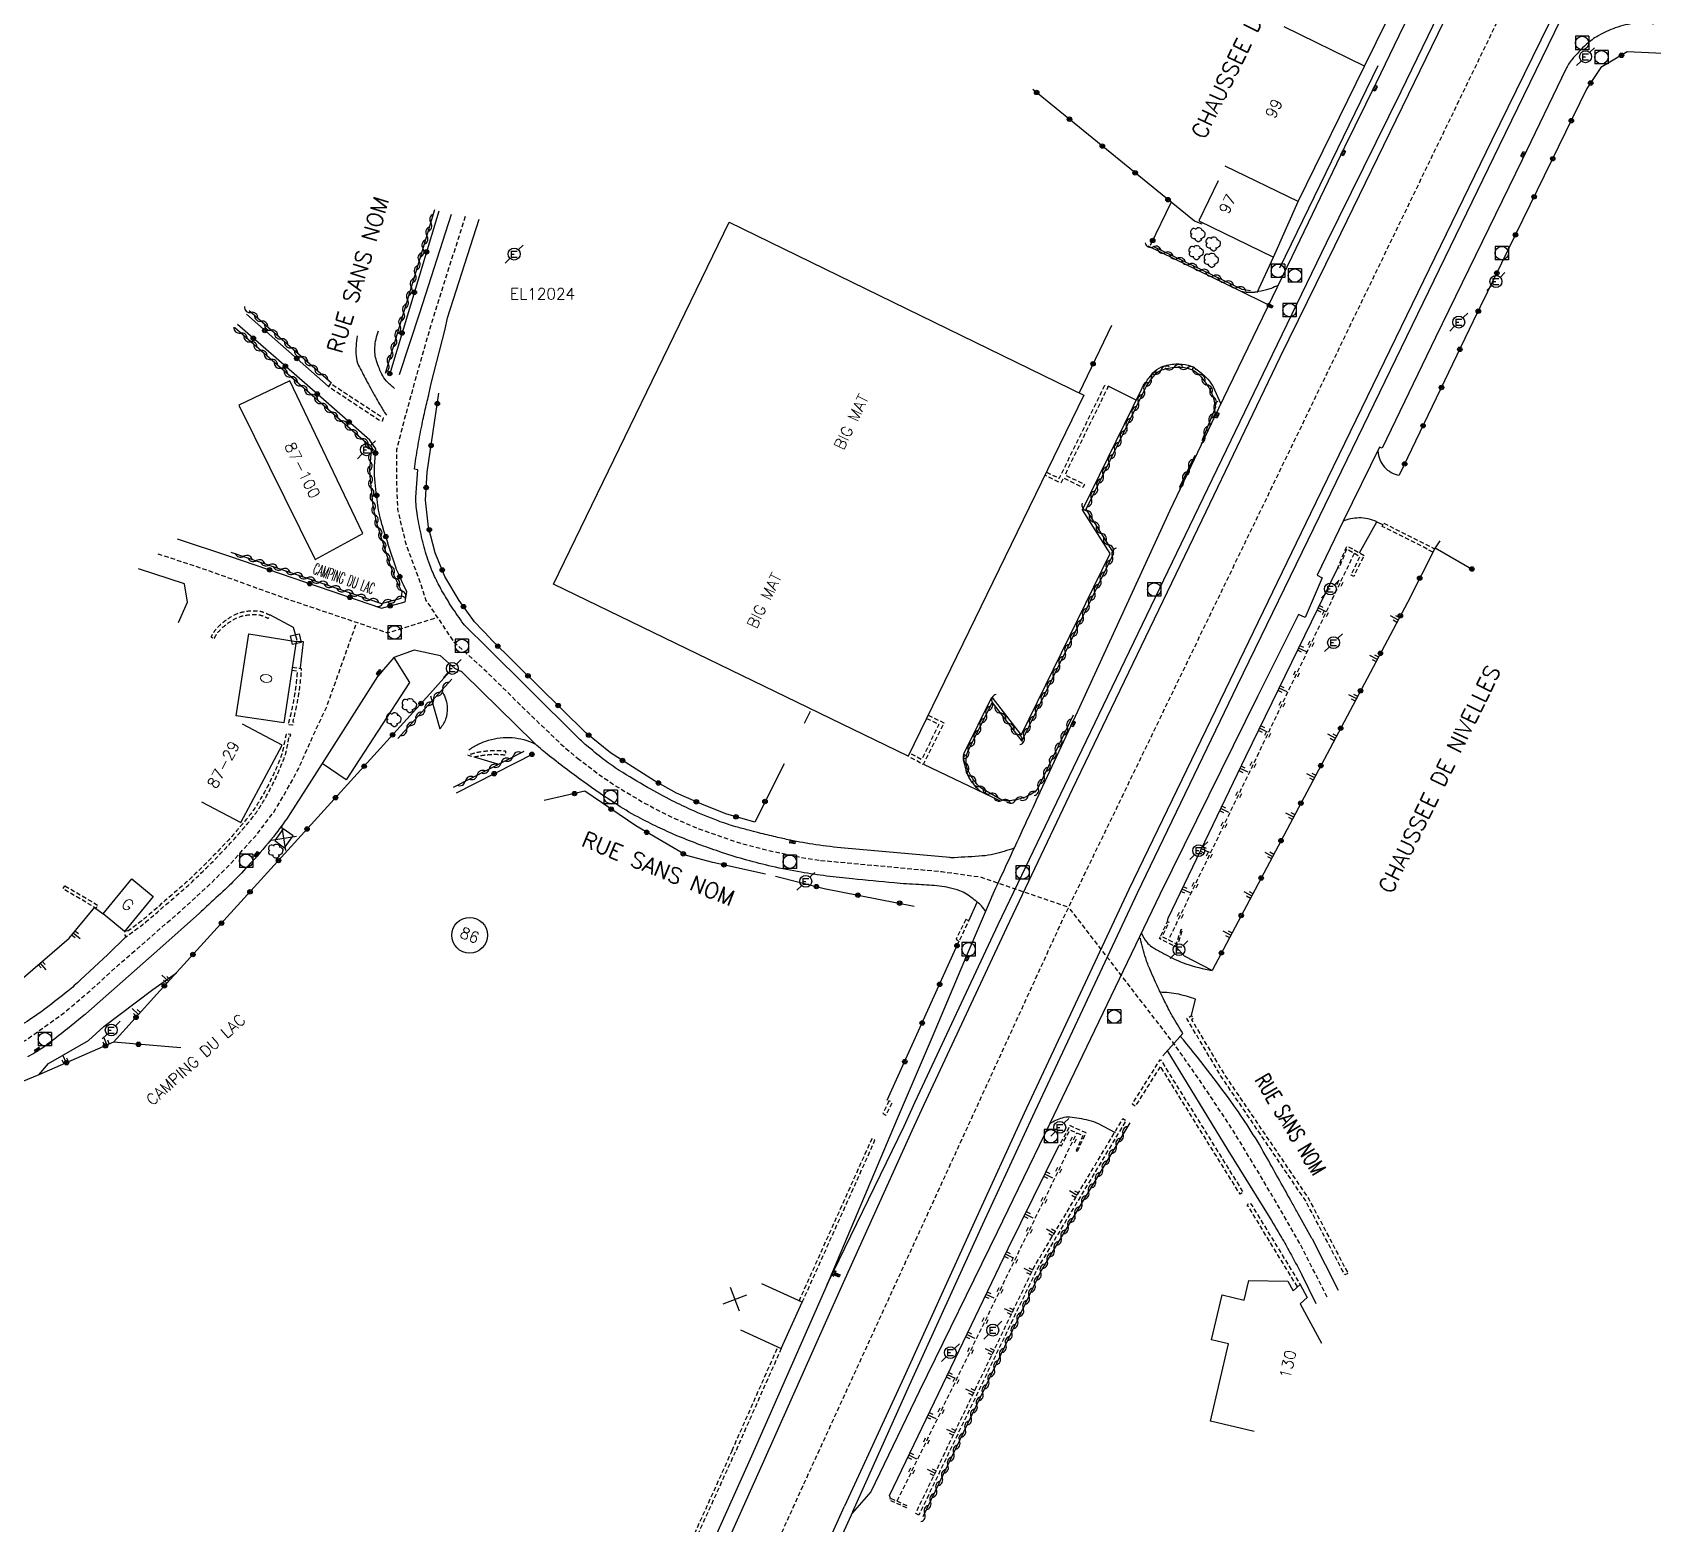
# Model space of a CAD drawing. Header units: millimetres. Extents: x 143000 to 144000, y 139000 to 140000.
# Drawn here: x 143618.7 to 143800.2, y 139139.7 to 139306.7 of the extents above; entities that cross this region are included whole.
import ezdxf
from ezdxf.enums import TextEntityAlignment as Align

# ---------------------------------------------------------------- set-up
doc = ezdxf.new("R2010")
doc.units = ezdxf.units.MM
doc.linetypes.add('DASHED', pattern=[0.75, 0.5, -0.25])
doc.layers.get('0').update_dxf_attribs({"linetype": 'CONTINUOUS'})
for name, color, linetype in [('W0001', 6, 'DASHED'), ('W0008', 7, 'CONTINUOUS'), ('W0100', 7, 'CONTINUOUS'), ('W0112', 1, 'DASHED'), ('W0211', 2, 'CONTINUOUS'), ('W0220', 5, 'DASHED'), ('W0300', 7, 'CONTINUOUS'), ('W0310', 3, 'CONTINUOUS'), ('W0322', 7, 'CONTINUOUS'), ('W0400', 7, 'CONTINUOUS'), ('W0420', 7, 'CONTINUOUS'), ('W0471', 7, 'CONTINUOUS'), ('W0984', 7, 'CONTINUOUS'), ('W0989', 7, 'CONTINUOUS'), ('W0991', 7, 'CONTINUOUS'), ('W1102', 7, 'CONTINUOUS')]:
    doc.layers.add(name, color=color, linetype=linetype)
doc.styles.get("Standard").update_dxf_attribs({"font": 'romans.shx', "width": 0.85})

# ---------------------------------------------------------------- blocks, each defined once
blk = doc.blocks.new('t211o')
at = {"color": 0, "linetype": 'Continuous'}
for p, q in [((-0.29, 0.5), (-0.29, 0)), ((0, 1), (0, 0)), ((0.29, 0.5), (0.29, 0))]:
    blk.add_line(p, q, dxfattribs=at)
blk = doc.blocks.new('t322o')
at = {"color": 0, "linetype": 'Continuous'}
for radius in [0.25, 0.15]:
    blk.add_circle((0, 0), radius, dxfattribs=at)
blk = doc.blocks.new('t220o')
at = {"color": 0, "linetype": 'Continuous'}
for p, q in [((-0.25, 0.25), (0.25, 0.25)), ((-0.25, -0.25), (0.25, -0.25))]:
    blk.add_line(p, q, dxfattribs=at)
blk = doc.blocks.new('T400')
for p, q in [((-0.15, 0.3), (0.15, 0.3)), ((-0.15, -0.25), (-0.15, 0.3)), ((-0.15, 0.15), (0.15, 0.15)), ((-0.15, 0), (0.15, 0)), ((0.15, 0.3), (0.15, -0.25)), ((-0.15, -0.15), (0.15, -0.15)), ((-0.15, -0.25), (-0.15, -0.3)), ((-0.15, -0.3), (0.15, -0.3)), ((0.15, -0.3), (0.15, -0.25))]:
    blk.add_line(p, q)
blk = doc.blocks.new('T420')
for p, q in [((0.75, 0.75), (-0.75, 0.75)), ((-0.75, 0.75), (-0.75, -0.75)), ((0.75, 0.75), (0.75, -0.75)), ((0.75, -0.75), (-0.75, -0.75))]:
    blk.add_line(p, q)
blk.add_ellipse((0, 0), major_axis=(-0.53, 0.53), ratio=1, start_param=3.926991, end_param=10.210176)
blk = doc.blocks.new('T471')
for p, q in [((-0.333334, 0.333334), (-0.333334, -0.333334)), ((-0.333334, 0.333334), (0.333334, 0.333334)), ((-0.333334, 0), (0, 0)), ((0.500001, 0.500001), (1.000002, 1.000002)), ((-0.500001, -0.500001), (-1.000002, -1.000002)), ((-0.333334, -0.333334), (0.333334, -0.333334))]:
    blk.add_line(p, q)
blk.add_ellipse((0, 0), major_axis=(0.471405, 0.471405), ratio=1, start_param=5.4977871438, end_param=11.780972451)
blk = doc.blocks.new('T300')
for p, q in [((-0.8, 0.51), (-0.86, 0.34)), ((-0.86, 0.34), (-0.86, 0.17)), ((-0.86, 0.17), (-0.74, 0.06)), ((-0.69, 0.63), (-0.8, 0.51)), ((-0.8, -0.06), (-0.74, 0.06)), ((-0.74, 0.06), (-0.69, 0.11)), ((-0.57, 0.69), (-0.69, 0.63)), ((-0.46, 0.69), (-0.57, 0.69)), ((-0.29, 0.63), (-0.46, 0.69)), ((-0.29, 0.63), (-0.17, 0.74)), ((-0.23, 0.57), (-0.29, 0.63)), ((-0.17, 0.74), (-0.06, 0.8)), ((-0.06, 0.8), (0.06, 0.8)), ((0.06, 0.8), (0.23, 0.74)), ((0.23, 0.74), (0.34, 0.63)), ((0.34, 0.63), (0.4, 0.51)), ((0.46, 0.46), (0.34, 0.46)), ((0.4, 0.51), (0.4, 0.46)), ((0.57, 0.4), (0.46, 0.46)), ((0.57, 0.4), (0.69, 0.29)), ((0.69, 0.29), (0.74, 0.17)), ((0.74, 0.06), (0.69, -0.17)), ((0.74, 0.17), (0.74, 0.06)), ((-0.8, -0.17), (-0.8, -0.06)), ((-0.8, -0.23), (-0.8, -0.17)), ((-0.74, -0.34), (-0.8, -0.23)), ((-0.69, -0.4), (-0.74, -0.34)), ((-0.51, -0.46), (-0.69, -0.4)), ((-0.4, -0.46), (-0.51, -0.46)), ((-0.4, -0.46), (-0.34, -0.46)), ((-0.34, -0.46), (-0.34, -0.4)), ((-0.34, -0.51), (-0.34, -0.46)), ((-0.29, -0.63), (-0.34, -0.51)), ((-0.17, -0.74), (-0.29, -0.63)), ((-0.06, -0.8), (-0.17, -0.74)), ((0.06, -0.8), (-0.06, -0.8)), ((0.17, -0.74), (0.06, -0.8)), ((0.23, -0.69), (0.17, -0.74)), ((0.29, -0.46), (0.23, -0.46)), ((0.29, -0.63), (0.23, -0.69)), ((0.46, -0.4), (0.29, -0.46)), ((0.34, -0.51), (0.29, -0.63)), ((0.34, -0.51), (0.34, -0.46)), ((0.57, -0.34), (0.46, -0.4)), ((0.63, -0.29), (0.57, -0.34)), ((0.69, -0.17), (0.63, -0.29))]:
    blk.add_line(p, q)
blk = doc.blocks.new('t112o')
at = {"color": 0, "linetype": 'Continuous'}
for p, q in [((-0.5, 0.5), (0.5, 0.5)), ((-0.5, -0.5), (-0.5, 0.5)), ((0.5, 0.5), (0.5, -0.5)), ((0.5, -0.5), (-0.5, -0.5))]:
    blk.add_line(p, q, dxfattribs=at)
blk = doc.blocks.new('t991o')
at = {"color": 0, "linetype": 'Continuous'}
for p, q in [((-1, 1), (1, -1)), ((-1, -1), (1, 1))]:
    blk.add_line(p, q, dxfattribs=at)
blk = doc.blocks.new('t310o')
at = {"color": 0, "linetype": 'Continuous'}
for centre, start, end in [((-0.5, 0.38), 216.8699, 323.1304), ((0.5, -0.37), 36.8699, 143.1303)]:
    blk.add_arc(centre, 0.625, start, end, dxfattribs=at)

msp = doc.modelspace()

# ---------------------------------------------------------------- linework, layer by layer
at = {"layer": 'W0001', "flags": 128}
for points in [[(143705.14, 139144.12), (143734.29, 139207.66), (143790.96, 139324.75), (143802.12, 139348.08), (143803.87, 139351.68)], [(143667.19, 139286.08), (143665.52, 139280.83), (143663.56, 139274.67), (143661.76, 139268.41), (143660.34, 139263.22), (143659.5, 139259.97), (143659.48, 139256.71), (143659.62, 139253.26), (143660.49, 139249.57), (143662.21, 139244.91), (143662.8, 139243.08), (143665.91, 139238.43), (143669.49, 139235.19), (143674.38, 139230.37), (143678.23, 139226.7), (143679.77, 139225.41)], [(143632.75, 139248.31), (143638.27, 139246.49), (143647.26, 139243.24), (143658.5, 139239.46), (143664.08, 139241.17)], [(143522.31, 139152.39), (143534.05, 139159.61), (143537.93, 139162.12), (143540.8, 139163.87), (143543.73, 139165.27), (143546.58, 139166.48), (143549.83, 139167.59), (143571.99, 139174.77), (143580.99, 139177.68), (143586.84, 139179.84), (143592.88, 139182.49), (143601.44, 139186.26), (143613.24, 139191.44), (143618.05, 139193.87), (143622.19, 139196.83), (143625.23, 139199.4), (143628.4, 139202.28), (143632.12, 139205.52), (143635.38, 139208.36), (143638.24, 139210.95), (143640.77, 139213.43), (143643.9, 139216.91), (143645.74, 139219.36), (143646.96, 139221.37), (143648.52, 139224.22), (143650.2, 139228.02), (143651.7, 139231.23), (143655.05, 139240.62)], [(143679.77, 139225.41), (143682.15, 139223.6), (143684.08, 139222.29), (143687.29, 139220.36), (143690.36, 139218.79), (143693.36, 139217.49), (143697.65, 139216), (143700.9, 139215.14), (143704.78, 139214.31), (143707.01, 139213.96)], [(143707.01, 139213.96), (143720.6, 139212.7), (143724.91, 139212.1), (143734.8, 139208.72)], [(143763.75, 139165.04), (143760.85, 139170.77), (143758.49, 139174.88), (143755.92, 139179.24), (143753.09, 139183.9), (143749.76, 139188.91), (143747.83, 139191.69), (143746.56, 139193.47), (143734.8, 139208.72)], [(143639.82, 139000), (143705.14, 139144.12)]]:
    msp.add_lwpolyline(points, dxfattribs=at)
at = {"layer": 'W0008', "flags": 128}
for points in [[(143707.76, 139166.45), (143716.38, 139184.19), (143717.62, 139186.9), (143726.89, 139206.78), (143734.37, 139222.36), (143748.87, 139252.44), (143757.62, 139270.63), (143763.7, 139283.13), (143772.04, 139300.11), (143785.11, 139327.11), (143785.99, 139326.78), (143772.84, 139299.71), (143764.57, 139282.77), (143758.46, 139270.29), (143749.7, 139252.07), (143735.2, 139221.91), (143727.83, 139206.39), (143718.53, 139186.49), (143717.22, 139183.67), (143709.21, 139165.89), (143700.62, 139146.62)], [(143710.6, 139141), (143716.98, 139155.16), (143725.17, 139173.19), (143730.77, 139185.31), (143742.52, 139210.31), (143753.73, 139233.59), (143762.92, 139252.57), (143783.06, 139294.06), (143796.76, 139322.25), (143795.93, 139322.72), (143782.18, 139294.58), (143761.88, 139252.81), (143752.84, 139234.11), (143741.55, 139210.71), (143729.82, 139185.63), (143724.23, 139173.46), (143716.14, 139155.62), (143709.67, 139141.62)], [(143758.45, 139280.34), (143769.47, 139303.01)], [(143659.83, 139268.39), (143662.11, 139275.31), (143665.64, 139286.37)], [(143755.9, 139277.59), (143757.76, 139281.54)], [(143757.08, 139276.24), (143753.82, 139277.82)], [(143742.35, 139265.52), (143739.24, 139267.1)], [(143634.91, 139249.99), (143640.79, 139248.03)], [(143635.07, 139240.59), (143636.08, 139242.9), (143635.76, 139244.94), (143630.59, 139246.63)], [(143648.37, 139238.58), (143647.96, 139240.03), (143645.3, 139241.48)], [(143648.73, 139235.52), (143649.09, 139238.43), (143648.26, 139238.49)], [(143659.21, 139236.7), (143660.94, 139233.89), (143653.86, 139222.98), (143651.17, 139224.82)], [(143727.08, 139220.62), (143718.57, 139224.7)], [(143723.62, 139207.17), (143724.55, 139209.29)], [(143699.26, 139147.22), (143685.97, 139117.61), (143687.31, 139117.02), (143666.49, 139070.9), (143655, 139046.01)], [(143700.62, 139146.62), (143687.31, 139117.02)], [(143645.59, 139000), (143654.26, 139018.93), (143696.67, 139112.71), (143709.67, 139141.62)], [(143710.6, 139141), (143697.51, 139112.33), (143697.24, 139112.45), (143683.81, 139082.67), (143675.28, 139063.93), (143654.7, 139018.74), (143656.11, 139017.82), (143647.97, 139000)]]:
    msp.add_lwpolyline(points, dxfattribs=at)
for points in [[(143776.17, 139315.23), (143771.78, 139306.34), (143769.2, 139300.98), (143765.69, 139293.85), (143759.8, 139281.58), (143751.59, 139264.57), (143746.13, 139253.14), (143735.77, 139230.63), (143731.61, 139221.66, 0.000059), (143731.41, 139221.23, 0.000005), (143728.84, 139215.66, 0.000544), (143726.3, 139210.17, 0.007142), (143726.11, 139209.74), (143723.43, 139203.45), (143719.5, 139194.15), (143715.58, 139185), (143707.76, 139166.45), (143699.26, 139147.22)], [(143800.37, 139307.64, 0.073969), (143798.38, 139307.74, 0.060707), (143796.03, 139307.21, 0.044115), (143794.13, 139306.34, 0.056385), (143792.81, 139305.38, 0.033077), (143791.17, 139303.66, 0.061755), (143790.48, 139302.59), (143785.59, 139292.43), (143775.91, 139272.53), (143769.93, 139260.15), (143769.61, 139260.25), (143765.54, 139251.96), (143762.64, 139245.92), (143763.21, 139245.6), (143761.29, 139241.16), (143760.54, 139241.5), (143755.97, 139232.31), (143745, 139210.12), (143732.69, 139184.48), (143726.78, 139172.32), (143718.08, 139154.54), (143712.64, 139143.2), (143710.53, 139140.82)], [(143728.69, 139215.32, -0.023701), (143726.43, 139214.66, -0.041422), (143725.11, 139214.45, -0.005642), (143721.99, 139214.26, -0.034869), (143721.48, 139214.27), (143709.68, 139215.33, -0.014158), (143706.49, 139215.71, -0.015336), (143703.58, 139216.23, -0.005151), (143701.99, 139216.58, -0.004269), (143700.09, 139217.04, -0.003924), (143698.92, 139217.34, -0.003232), (143697.51, 139217.73, -0.022035), (143695.53, 139218.38, -0.014175), (143692.52, 139219.62, -0.013772), (143690.39, 139220.64, -0.010386), (143687.63, 139222.13, -0.013454), (143684.46, 139224.04, -0.022622), (143682.66, 139225.31, -0.011081), (143680.79, 139226.83, -0.01753), (143679.66, 139227.86), (143669.46, 139237.98), (143667.4, 139240, -0.042389), (143667, 139240.46, -0.011402), (143665.7, 139242.34, -0.016476), (143664.59, 139244.17, -0.01975), (143663.77, 139245.76, -0.02544), (143663.11, 139247.38, -0.01899), (143662.43, 139249.63, -0.015393), (143662.3, 139250.19, -0.003687), (143661.85, 139252.57, -0.046574), (143661.66, 139254.66), (143661.87, 139257.72), (143661.51, 139257.79, -0.008517), (143661.87, 139260.21, -0.008517), (143662.32, 139262.61, -0.006634), (143662.72, 139264.48, -0.006634), (143663.17, 139266.33), (143663.39, 139267.38), (143664.94, 139273.47), (143665.22, 139274.72), (143668.74, 139285.78)], [(143758.26, 139278.36, -0.018805), (143757.47, 139278.04, -0.029118), (143756.95, 139277.88, -0.011724), (143755.77, 139277.62, -0.032699), (143755.35, 139277.57, -0.055296), (143754.46, 139277.61, -0.073493), (143753.82, 139277.82), (143743.72, 139282.76)], [(143659.29, 139266.82, -0.049282), (143658.38, 139267.66, -0.065191), (143657.86, 139268.43, -0.020982), (143657.58, 139269.05, -0.015376), (143657.26, 139269.93, -0.09715), (143657.07, 139271.42, -0.076164), (143657.49, 139273.27)], [(143655.08, 139272.72, 0.049653), (143654.97, 139270.45, 0.105111), (143655.25, 139269.41, 0.005052), (143656.1, 139267.78, 0.004281), (143657.14, 139265.88, 0.005995), (143657.61, 139265.07, 0.003834), (143658.36, 139263.83)], [(143724.87, 139221.71, -0.055418), (143723.9, 139222.81, -0.07399), (143723.41, 139223.79, -0.014156), (143723.08, 139224.93, -0.054862), (143723.03, 139225.24, -0.028706), (143723.04, 139225.81, -0.095868), (143723.09, 139225.97), (143726.18, 139232.24), (143729.47, 139227.97), (143739.43, 139248.35), (143736.35, 139253.22), (143742.94, 139266.71, -0.039345), (143743.4, 139267.48, -0.025863), (143744.24, 139268.56, -0.120567), (143745.2, 139269.24, -0.085422), (143746.8, 139269.57, -0.067947), (143748.18, 139269.43, -0.097044), (143749.06, 139269.02, -0.040856), (143750.2, 139268.06, -0.055098), (143750.89, 139267.2, -0.001223), (143750.99, 139267.03, -0.036612), (143751, 139267.02), (143751.81, 139265.17)], [(143769.45, 139259.83, 0.08944), (143769.65, 139258.85, 0.08944), (143770.18, 139258.01, 0.085934), (143770.93, 139257.42, 0.085934), (143771.84, 139257.12)], [(143769.33, 139251.88, 0.05592), (143768.35, 139252.21, 0.05592), (143767.31, 139252.32, 0.048634), (143766.41, 139252.22, 0.048634), (143765.54, 139251.96)], [(143725.52, 139208.23, 0.022223), (143725.03, 139208.85, 0.040073), (143724.71, 139209.15, 0.028689), (143723.35, 139210.17, 0.057526), (143722.59, 139210.55, 0.030426), (143721.42, 139210.89, 0.03316), (143720.32, 139211.08, 0.011814), (143718.01, 139211.24, -0.009924), (143715.25, 139211.43, -0.003147), (143710.57, 139211.88, -0.005111), (143707.68, 139212.2, -0.013178), (143704.82, 139212.63, -0.011403), (143701.55, 139213.28, -0.012792), (143698.74, 139213.99, -0.012592), (143695.92, 139214.85, -0.009318), (143693.58, 139215.67, -0.008642), (143691.1, 139216.65, -0.011638), (143689.05, 139217.56, -0.010742), (143686.87, 139218.64, -0.021849), (143684.24, 139220.17, -0.014378), (143680.41, 139222.79, -0.010709), (143676.4, 139225.83, -0.026296), (143674.86, 139227.19), (143667.02, 139234.88, 0.117969), (143666.64, 139235.16, 0.010914), (143666.34, 139235.31, 0.005604), (143666.18, 139235.38), (143666.02, 139235.45), (143664.41, 139236.86), (143661.48, 139237.51), (143659.21, 139236.7), (143657.38, 139234.57), (143651.17, 139224.82), (143651.17, 139224.82), (143647.57, 139219.2, -0.024248), (143645.99, 139216.97, -0.017883), (143643.61, 139214.14, -0.007763), (143641.61, 139212.01, -0.012144), (143640.29, 139210.7, -0.001978), (143638.23, 139208.79, -0.005135), (143637.43, 139208.06), (143632.97, 139204.1), (143626.93, 139198.74), (143624.7, 139196.77, -0.008333), (143624.5, 139196.6, -0.000994), (143622.86, 139195.26, -0.008156), (143620.97, 139193.78, -0.012571), (143619.7, 139192.86, -0.011724), (143619.08, 139192.46, -0.016766), (143618.17, 139191.94, -0.017395)], [(143664.64, 139232.79, -0.068101), (143665.03, 139231.95, -0.068101), (143665.19, 139231.04, -0.093612), (143664.99, 139229.79, -0.093612), (143664.36, 139228.7)], [(143667.6, 139226.33, -0.042598), (143668.66, 139226.97, -0.042598), (143669.82, 139227.42, -0.09163), (143672.45, 139227.71, -0.09163), (143675.01, 139227.03)], [(143742.94, 139205.8, 0.05041), (143743.56, 139204.79, 0.081329), (143744.1, 139204.29, 0.014027), (143744.48, 139204.06, 0.004998), (143745.57, 139203.44, 0.044695), (143747.93, 139202.38, 0.038171), (143750.86, 139201.62)], [(143629.19, 139205.39), (143627.16, 139203.41), (143624.11, 139200.57, -0.016248), (143622.67, 139199.31, -0.010182), (143620.28, 139197.44, -0.017669), (143618.11, 139195.92, -0.019468), (143616.04, 139194.7, -0.008113), (143613.58, 139193.42, -0.013063), (143612.02, 139192.69), (143594.48, 139185.05), (143589.21, 139182.66, -0.014935), (143584.79, 139180.82, -0.013673), (143579.85, 139179.08), (143560.02, 139172.7), (143551.8, 139170, 0.004735), (143549.87, 139169.34, 0.002256), (143545.83, 139167.91, 0.018317), (143544.63, 139167.43, 0.004531), (143539.88, 139165.26, 0.032948), (143538.86, 139164.7, 0.013981), (143536.61, 139163.17)], [(143745.34, 139192.06), (143747.59, 139194.56, -0.011023), (143746.4, 139196.56, -0.013906), (143745.54, 139198.2, -0.000138), (143745.07, 139199.13, -0.001425), (143745.03, 139199.22, -0.00762), (143744.92, 139199.46, -0.00082), (143743.91, 139201.71, -0.030674), (143743.43, 139203, -0.018088), (143742.83, 139205.24)], [(143745.03, 139199.22, -0.023305), (143746.07, 139199.15, -0.023305), (143747.1, 139198.99, -0.022233), (143748.06, 139198.74, -0.022233), (143749, 139198.42)], [(143765.04, 139165.76), (143762.1, 139171.51, 0.009938), (143762.01, 139171.69, -0.000659), (143760.51, 139174.37, -0.000328), (143759.85, 139175.55, 0.000076), (143757.03, 139180.6, 0.027759), (143753.31, 139186.49, 0.019508), (143747.26, 139194.32)], [(143745.81, 139192.69), (143752.61, 139181.48), (143757.13, 139174.22, -0.006644), (143758.65, 139171.71, -0.010135), (143759.59, 139170.03, -0.000249), (143760.86, 139167.67, -0.010924), (143760.88, 139167.62), (143762.47, 139164.31)], [(143732.69, 139184.48, -0.08309), (143734.09, 139185.13, -0.099883), (143734.93, 139185.22, -0.033203), (143737.03, 139184.87, -0.061658), (143738.11, 139184.47), (143740.01, 139183.48)]]:
    msp.add_lwpolyline(points, format="xyb", dxfattribs=at)
at = {"layer": 'W0100', "flags": 128}
for points in [[(143751.55, 139290.1), (143749.37, 139285.6), (143757.76, 139281.54), (143760.52, 139287.77), (143767.93, 139302.93), (143771.86, 139310.92), (143774.34, 139315.92), (143776.77, 139320.88), (143768.93, 139325.27), (143766.11, 139319.58)], [(143696.75, 139285.45), (143736.5, 139266.07), (143716.8, 139225.63), (143677.07, 139244.91), (143696.75, 139285.45), (143696.75, 139285.45)], [(143641.85, 139264.94), (143650.37, 139247.68), (143655.73, 139250.57), (143647.55, 139267.67), (143641.85, 139264.94)], [(143637.64, 139220.53), (143642.05, 139218.19), (143646.67, 139226.86), (143642.25, 139229.21)], [(143698.05, 139161.37), (143702.6, 139159.29), (143704.95, 139164.45), (143700.41, 139166.52)], [(143755.56, 139149.99), (143750.69, 139151.12), (143752.69, 139159.8), (143750.81, 139160.23), (143750.81, 139160.23), (143750.81, 139160.23), (143751.98, 139165.27), (143754.47, 139164.7), (143754.98, 139166.91), (143759.35, 139166.83), (143759.94, 139165.75), (143760.72, 139166.46), (143761.52, 139164.98), (143761.52, 139164.98), (143760.74, 139164.27), (143763.14, 139159.88)]]:
    msp.add_lwpolyline(points, dxfattribs=at)
for points in [[(143641.55, 139230.16), (143642.95, 139239.34), (143648.26, 139238.49), (143646.86, 139229.35)], [(143647.91, 139216.69), (143646.8, 139217.49), (143645.85, 139216.18), (143646.95, 139215.37)], [(143632.24, 139209.92), (143629.01, 139206), (143626.63, 139207.96), (143629.86, 139211.88)]]:
    msp.add_lwpolyline(points, close=True, dxfattribs=at)
at = {"layer": 'W0112'}
for p, q in [((143697.09, 139147.85), (143702.23, 139159.45)), ((143702.6, 139159.29), (143697.46, 139147.69))]:
    msp.add_line(p, q, dxfattribs=at)
at = {"layer": 'W0112', "flags": 128}
for points in [[(143652.1, 139267.37), (143651.88, 139267.04), (143657.6, 139263.28), (143657.91, 139263.19), (143658.04, 139263.55), (143657.68, 139263.71)], [(143765.94, 139248.82), (143765.06, 139246.69), (143764.95, 139246.74), (143765.83, 139248.88), (143766, 139249.18), (143767.91, 139248.11), (143767.74, 139247.81), (143766.74, 139245.77), (143766.43, 139245.92), (143767.44, 139247.98)], [(143622.35, 139211.11), (143626.04, 139208.94), (143625.84, 139208.6), (143622.15, 139210.77)], [(143723.26, 139207.34), (143722.18, 139205.12), (143722.54, 139204.95), (143723.62, 139207.17)], [(143745.12, 139205.5), (143745.86, 139207.1), (143746.01, 139207.03), (143745.27, 139205.43), (143746.88, 139204.62), (143747.41, 139206.24), (143747.53, 139206.2), (143747, 139204.56), (143746.84, 139204.26), (143744.96, 139205.2)], [(143766.09, 139167.69), (143765.74, 139167.51), (143761.35, 139175.81), (143751.86, 139189.79), (143748.02, 139196.25), (143748.56, 139196.58), (143748.77, 139196.24), (143748.57, 139196.11), (143752.2, 139190.01), (143761.7, 139176.02)], [(143742.26, 139186.43), (143741.92, 139186.65), (143745.07, 139191.66), (143754.35, 139176.76), (143754.01, 139176.55), (143745.07, 139190.9)], [(143714.67, 139187.02), (143713.97, 139185.61), (143714.32, 139185.43), (143715.03, 139186.84)], [(143718.02, 139140.62), (143717.66, 139140.79), (143730.94, 139168.43), (143740.88, 139185.03), (143741.22, 139184.82), (143731.29, 139168.24)], [(143735.79, 139181.38), (143736.56, 139183.05), (143736.56, 139183.05), (143736.74, 139183.44), (143734.91, 139184.25), (143734.74, 139183.86), (143733.79, 139182.1), (143733.99, 139181.99), (143734.95, 139183.76), (143736.4, 139183.12), (143735.63, 139181.45)], [(143714.85, 139142.5), (143716.73, 139141.65), (143716.63, 139141.42), (143714.75, 139142.28)]]:
    msp.add_lwpolyline(points, close=True, dxfattribs=at)
for points in [[(143732.3, 139257.46), (143733.75, 139256.75), (143738.85, 139267.18), (143739.21, 139267.01), (143734.38, 139257.15), (143736.57, 139256.08), (143736.4, 139255.72), (143734.21, 139256.79), (143733.93, 139256.22), (143732.13, 139257.1)], [(143775.61, 139248.5), (143769.93, 139251.38), (143770.11, 139251.74), (143775.79, 139248.85)], [(143719.04, 139230.23), (143720.81, 139229.37), (143718.49, 139224.7), (143716.8, 139225.63)], [(143718.86, 139229.87), (143720.27, 139229.18), (143718.32, 139225.25), (143716.97, 139225.99)], [(143704.95, 139164.45), (143713.1, 139182.6), (143712.74, 139182.77), (143704.59, 139164.61)], [(143760.42, 139166.19), (143754.93, 139175.18), (143754.79, 139175.26), (143754.99, 139175.6), (143755.22, 139175.47), (143760.72, 139166.46)], [(143697.09, 139147.85), (143672.2, 139092.84), (143672.57, 139092.68), (143681.85, 139113.29), (143697.46, 139147.69)]]:
    msp.add_lwpolyline(points, dxfattribs=at)
for points in [[(143639.08, 139238.82, -0.019503), (143639.29, 139239.21, -0.032357), (143639.42, 139239.4, -0.04882), (143640.09, 139240.11, -0.038504), (143641.11, 139240.86, -0.086861), (143642.34, 139241.36, -0.072791), (143643.97, 139241.48, -0.066282), (143644.4, 139241.39, -0.041721), (143645.12, 139241.06), (143645.31, 139241.41, 0.041721), (143644.53, 139241.76, 0.066282), (143644, 139241.87, 0.072791), (143642.26, 139241.76, 0.086861), (143640.9, 139241.2, 0.038504), (143639.83, 139240.41, 0.04882), (143639.11, 139239.65, 0.032357), (143638.95, 139239.41, 0.019503), (143638.72, 139239)], [(143629.4, 139206.07), (143629.01, 139206), (143629.08, 139205.58), (143629.19, 139205.39), (143631.08, 139206.78, 0.014546), (143631.09, 139206.79, 0.000367), (143631.45, 139207.09, 0.00344), (143631.62, 139207.23, 0.00016), (143635.12, 139210.24, 0.017879), (143637.79, 139212.71, 0.009791), (143640.07, 139215.01, 0.011717), (143641.89, 139217.02, 0.000457), (143642.69, 139217.94, 0.002416), (143642.84, 139218.11, 0.037841), (143644.41, 139220.28, 0.029635), (143646.02, 139223.3, 0.015785), (143646.91, 139225.4, 0.041386), (143647.16, 139226.24), (143647.45, 139227.68), (143647.56, 139227.68), (143647.65, 139228.05), (143647.26, 139228.14), (143647.24, 139228.07), (143647.12, 139228.07), (143646.76, 139226.32, -0.041386), (143646.54, 139225.55, -0.015785), (143645.65, 139223.46, -0.029635), (143644.06, 139220.49, -0.037841), (143642.53, 139218.37, -0.002416), (143642.38, 139218.2, -0.000457), (143641.59, 139217.28, -0.011717), (143639.78, 139215.29, -0.009798), (143637.51, 139212.99, -0.017887), (143634.86, 139210.54, -0.000159), (143631.36, 139207.53, -0.00344), (143631.2, 139207.4, -0.000362), (143630.84, 139207.1), (143629.41, 139206.04)], [(143668.19, 139225.54, -0.012556), (143668.66, 139225.65, -0.028587), (143669.74, 139225.8, -0.025924), (143670.73, 139225.84, -0.025924), (143671.72, 139225.77), (143671.76, 139226.17, 0.025924), (143670.73, 139226.24, 0.025924), (143669.7, 139226.2, 0.028587), (143668.58, 139226.04, 0.028587), (143667.48, 139225.75)]]:
    msp.add_lwpolyline(points, format="xyb", close=True, dxfattribs=at)
msp.add_lwpolyline([(143647.82, 139235.61), (143648.83, 139235.46, -0.013547), (143648.69, 139233.83, -0.013547), (143648.46, 139232.22, -0.011616), (143648.2, 139230.84, -0.011616), (143647.87, 139229.48), (143647.96, 139229.47), (143647.88, 139229.09), (143647.48, 139229.15), (143647.37, 139229.17, 0.015235), (143647.81, 139230.93, 0.011616), (143648.07, 139232.28, 0.013547), (143648.29, 139233.88, 0.010482), (143648.41, 139235.12), (143647.76, 139235.22)], format="xyb", dxfattribs=at)
at = {"layer": 'W0211', "flags": 128}
for points in [[(143745.86, 139207.1), (143745.93, 139207.49), (143754.64, 139225.58), (143764.94, 139246.74)], [(143555.27, 139180.19), (143557.92, 139181.39), (143567.45, 139182.5), (143580.76, 139182.64), (143588.7, 139184.89), (143600.96, 139189.78), (143609.75, 139194.02), (143622.82, 139205.25), (143625.69, 139208.7)], [(143625.68, 139208.69), (143626.64, 139207.97)], [(143750.86, 139201.62), (143747.76, 139203.23), (143746.84, 139204.26)], [(143619.41, 139189.92), (143620.52, 139191.22), (143625, 139193.79), (143626.71, 139195.34), (143632.2, 139199.48), (143634.85, 139201.37)], [(143714.85, 139142.5), (143714.72, 139142.81), (143728.02, 139170.48), (143733.69, 139181.96), (143733.79, 139182.1)]]:
    msp.add_lwpolyline(points, dxfattribs=at)
at = {"layer": 'W0220', "flags": 128}
for points in [[(143766.78, 139248.35), (143755.71, 139225.23), (143745.98, 139205.07)], [(143715.6, 139142.2), (143735.72, 139183.42)]]:
    msp.add_lwpolyline(points, dxfattribs=at)
at = {"layer": 'W0310', "flags": 128}
for points in [[(143663.76, 139286.82), (143658.22, 139268.51)], [(143755.18, 139277.78), (143754.25, 139277.92), (143744.25, 139282.72)], [(143652.21, 139267.41), (143643.01, 139275.53)], [(143748.92, 139259.31), (143747.2, 139255.75)], [(143665.68, 139234.27), (143659.66, 139227.6)], [(143665.88, 139222.16), (143673.79, 139226.21)], [(143741.65, 139184.57), (143731.73, 139168), (143718.47, 139140.4)]]:
    msp.add_lwpolyline(points, dxfattribs=at)
for points in [[(143640.95, 139248.5), (143657.82, 139242.74), (143660.02, 139243.32), (143660.13, 139243.99, -0.009671), (143659.25, 139245.88, -0.022616), (143658.87, 139246.87, -0.007561), (143657.44, 139251.29, -0.02305), (143657.06, 139252.81, -0.021414), (143656.86, 139253.99, -0.008139), (143656.55, 139257.02, -0.033409), (143656.53, 139258.13), (143656.68, 139259.93), (143656.13, 139260.7), (143649.16, 139266.82), (143641.37, 139273.61)], [(143735.29, 139230.23), (143731.37, 139222.11, -0.141101), (143730.83, 139221.51, -0.070121), (143729.37, 139220.85, -0.064747), (143727.85, 139220.62, -0.138502), (143727.14, 139220.8), (143725.26, 139221.9, -0.077252), (143724.6, 139222.43, -0.047957), (143723.8, 139223.52, -0.055374), (143723.39, 139224.39, -0.084811), (143723.3, 139225.01, -0.041379), (143723.37, 139225.73, -0.069479), (143723.51, 139226.14), (143726.23, 139231.64), (143729.54, 139227.33), (143739.86, 139248.36), (143736.76, 139253.29), (143743.29, 139266.65, -0.035696), (143743.77, 139267.47, -0.028956), (143744.48, 139268.4, -0.130668), (143745.22, 139268.9, -0.072101), (143746.8, 139269.21, -0.066943), (143748.11, 139269.1, -0.095597), (143748.97, 139268.73, -0.06822), (143749.57, 139268.19, -0.035017), (143750.49, 139266.92, -0.05704), (143750.94, 139265.99), (143751.25, 139264.73), (143749.73, 139260.95)]]:
    msp.add_lwpolyline(points, format="xyb", dxfattribs=at)
at = {"layer": 'W0322', "flags": 128}
for points in [[(143801.37, 139304.34), (143797.36, 139304.53), (143794.43, 139302.78), (143792.86, 139300.42), (143780.13, 139274.35), (143771.84, 139257.12)], [(143749.76, 139285.24), (143748.89, 139285.55), (143746.29, 139287.68), (143730.8, 139300.33)], [(143746.29, 139287.68), (143743.93, 139282.84)], [(143664.24, 139286.68), (143658.7, 139268.37)], [(143651.88, 139267.04), (143642.68, 139275.16)], [(143739.6, 139273.87), (143735.97, 139266.33)], [(143670.06, 139238.77), (143668.22, 139240.67), (143666.53, 139243.06), (143664.92, 139245.77), (143663.83, 139248.42), (143663.1, 139251.27), (143662.74, 139254.3), (143662.92, 139257.46), (143664.25, 139266.31)], [(143767.39, 139248.4), (143769.33, 139251.88), (143770.02, 139251.56)], [(143776.36, 139249.76), (143775.85, 139248.97), (143772.74, 139242.85), (143750.86, 139201.62)], [(143775.85, 139248.97), (143780.19, 139246.47)], [(143702.92, 139224.79), (143699.63, 139218.25), (143696.38, 139219.17), (143693.69, 139220.25), (143690.88, 139221.5), (143688.39, 139222.88), (143683.47, 139225.99), (143680.72, 139228.24), (143670.02, 139238.76)], [(143665.42, 139235.07), (143663.24, 139232.63), (143649.19, 139217.15), (143632.66, 139198.98), (143627.81, 139193.59), (143619.41, 139189.92), (143607.88, 139185.19)], [(143663.31, 139232.38), (143664.36, 139228.7)], [(143705.22, 139229.33), (143705.88, 139230.68)], [(143666.22, 139221.51), (143674.95, 139225.98)], [(143668.19, 139225.54), (143670.8, 139224.78)], [(143700.83, 139212.43), (143694.93, 139213.73), (143691.98, 139214.49), (143686.3, 139217.83), (143680.59, 139221.7), (143676.04, 139220.66)], [(143701.94, 139212.18), (143707.42, 139210.8), (143717.5, 139208.84)], [(143714.48, 139187.08), (143722.54, 139204.95)], [(143748.56, 139196.58), (143749, 139198.42)], [(143635.33, 139192.95), (143627.81, 139193.59)]]:
    msp.add_lwpolyline(points, dxfattribs=at)
msp.add_lwpolyline([(143640.79, 139248.03), (143657.8, 139242.22), (143660.46, 139242.92), (143660.65, 139244.06, -0.010427), (143659.71, 139246.08, -0.022616), (143659.34, 139247.03, -0.007561), (143657.92, 139251.44, -0.02305), (143657.55, 139252.91, -0.021414), (143657.36, 139254.05, -0.008139), (143657.05, 139257.06, -0.033145), (143657.03, 139258.09), (143657.19, 139260.06), (143656.51, 139261.04), (143649.49, 139267.2), (143641.7, 139273.98)], format="xyb", dxfattribs=at)
at = {"layer": 'W1102', "flags": 128}
for points in [[(143767.93, 139302.93), (143758.95, 139307.33)], [(143760.52, 139287.77), (143752.34, 139291.73)]]:
    msp.add_lwpolyline(points, dxfattribs=at)
at = {"layer": 'W1102'}
msp.add_circle((143667.69, 139205.57), 2, dxfattribs=at)

# ---------------------------------------------------------------- block references
at = {"layer": 'W0112', "rotation": 102.3486996199339}
msp.add_blockref('t112o', (143648.21, 139238.74), dxfattribs=at)
at = {"layer": 'W0211'}
for p, rotation in [((143762.75, 139242.25), 244.04449771955), ((143771.71, 139240.91), 62.04691792564487), ((143760.56, 139237.75), 244.044497719565), ((143769.37, 139236.49), 62.04691792564487), ((143758.38, 139233.26), 244.0444977195277), ((143767.03, 139232.08), 62.04691792564487), ((143756.19, 139228.76), 244.0444977195277), ((143764.68, 139227.66), 62.04691792563015), ((143754.01, 139224.26), 244.2873891483393), ((143762.34, 139223.24), 62.04691792563707), ((143751.84, 139219.76), 244.2873891483544), ((143759.99, 139218.83), 62.04691792564487), ((143749.67, 139215.26), 244.287389148317), ((143757.65, 139214.41), 62.04691792564487), ((143747.5, 139210.75), 244.2873891483393), ((143755.31, 139209.99), 62.04691792564487), ((143623.29, 139205.82), 230.2605404269404), ((143752.96, 139205.58), 62.04691792564487), ((143619.59, 139202.47), 220.6676136035485), ((143633.96, 139200.41), 47.69538479708838), ((143630.61, 139196.7), 48.00685342785538), ((143627.06, 139193.27), 23.58009061033714), ((143622.48, 139191.27), 23.58009061034382), ((143732.14, 139178.81), 243.7212816139972), ((143735.74, 139176.45), 59.08806687663515), ((143729.93, 139174.33), 243.7212816139972), ((143733.17, 139172.16), 59.0880668766266), ((143727.72, 139169.84), 244.3175631099318), ((143730.66, 139167.84), 64.33891759387393), ((143725.55, 139165.34), 244.317563109924), ((143728.49, 139163.34), 64.3389175938589), ((143723.39, 139160.83), 244.3175631099167), ((143726.33, 139158.83), 64.33891759387393), ((143721.22, 139156.33), 244.3175631099541), ((143724.16, 139154.32), 64.3389175938667), ((143719.05, 139151.82), 244.317563109939), ((143722, 139149.82), 64.33891759388173), ((143716.89, 139147.32), 244.317563109924), ((143719.83, 139145.31), 64.33891759385166)]:
    msp.add_blockref('t211o', p, dxfattribs=dict(at, rotation=rotation))
at = {"layer": 'W0220'}
for p, rotation in [((143765.16, 139244.96), 244.4098939676882), ((143763.54, 139241.58), 244.4098939676882), ((143761.92, 139238.2), 244.4098939676882), ((143760.3, 139234.82), 244.4098939676882), ((143758.68, 139231.44), 244.4098939676882), ((143757.06, 139228.05), 244.4098939676882), ((143755.44, 139224.67), 244.2424886756334), ((143753.81, 139221.29), 244.2424886756334), ((143752.18, 139217.92), 244.2424886756334), ((143750.55, 139214.54), 244.2424886756334), ((143748.92, 139211.16), 244.2424886756334), ((143747.29, 139207.78), 244.2424886756334), ((143735.33, 139182.64), 63.98810828119488), ((143733.69, 139179.27), 63.98810828119488), ((143732.04, 139175.9), 63.98810828119488), ((143730.4, 139172.53), 63.98810828119488), ((143728.75, 139169.16), 63.98810828119488), ((143727.11, 139165.79), 63.98810828119488), ((143725.46, 139162.42), 63.98810828119488), ((143723.82, 139159.05), 63.98810828119488), ((143722.18, 139155.68), 63.98810828119488), ((143720.53, 139152.31), 63.98810828119488), ((143718.89, 139148.94), 63.98810828119488), ((143717.24, 139145.57), 63.98810828119488)]:
    msp.add_blockref('t220o', p, dxfattribs=dict(at, rotation=rotation))
at = {"layer": 'W0300'}
for p in [(143749.32, 139284.06), (143751.03, 139283.02), (143749.12, 139282.05), (143750.82, 139281.19), (143660.98, 139231.3), (143659.25, 139229.72), (143646.01, 139214.99)]:
    msp.add_blockref('T300', p, dxfattribs=at)
at = {"layer": 'W0310'}
for p, rotation in [((143663.33, 139285.39), 253.1583978741579), ((143662.89, 139283.95), 253.1583978741579), ((143662.02, 139281.08), 253.1583978741579), ((143662.46, 139282.52), 253.1583978741579), ((143744.28, 139282.7), 154.3427844872064), ((143745.63, 139282.05), 154.3427844872064), ((143746.98, 139281.4), 154.3427844872064), ((143661.59, 139279.65), 253.1583978741579), ((143748.34, 139280.76), 154.3427844872064), ((143749.69, 139280.11), 154.3427844872064), ((143751.04, 139279.46), 154.3427844872064), ((143661.15, 139278.21), 253.1583978741579), ((143752.39, 139278.81), 154.3427844872064), ((143753.74, 139278.16), 154.3427844872064), ((143660.72, 139276.77), 253.1583978741579), ((143643.21, 139275.35), 138.5566486549002), ((143644.34, 139274.36), 138.5566486549002), ((143659.85, 139273.9), 253.1583978741579), ((143660.29, 139275.34), 253.1583978741579), ((143642.02, 139273.04), 138.9467304515428), ((143643.15, 139272.06), 138.9467304515428), ((143645.46, 139273.37), 138.5566486549002), ((143646.58, 139272.38), 138.5566486549002), ((143659.42, 139272.47), 253.1583978741579), ((143644.28, 139271.07), 138.9467304515428), ((143647.71, 139271.38), 138.5566486549002), ((143648.83, 139270.39), 138.5566486549002), ((143658.98, 139271.03), 253.1583978741579), ((143645.41, 139270.09), 138.9467304515428), ((143646.54, 139269.1), 138.9467304515428), ((143649.96, 139269.4), 138.5566486549002), ((143651.08, 139268.4), 138.5566486549002), ((143658.55, 139269.6), 253.1583978741579), ((143745.14, 139268.87), 22.2222130972522), ((143746.6, 139269.2), 4.876936912273295), ((143748.09, 139269.11), 347.8292243885645), ((143749.38, 139268.39), 315.3214514405593), ((143647.67, 139268.12), 138.9467304515428), ((143648.8, 139267.13), 138.9467304515428), ((143743.27, 139266.59), 63.951051725599), ((143744.05, 139267.87), 53.00259227416827), ((143750.31, 139267.21), 303.8017277463854), ((143649.93, 139266.14), 138.7454812186115), ((143651.06, 139265.15), 138.7454812186115), ((143742.61, 139265.25), 63.951051725599), ((143750.97, 139265.87), 283.7830682031986), ((143652.19, 139264.16), 138.7454812186115), ((143653.31, 139263.18), 138.7454812186115), ((143741.95, 139263.9), 63.951051725599), ((143750.57, 139263.04), 248.0652475113883), ((143751.13, 139264.43), 248.0652475113883), ((143654.44, 139262.19), 138.7454812186115), ((143655.57, 139261.2), 138.7454812186115), ((143740.63, 139261.2), 63.951051725599), ((143741.29, 139262.55), 63.951051725599), ((143750.01, 139261.64), 248.0652475113883), ((143656.56, 139260.09), 124.9736888780307), ((143739.97, 139259.86), 63.951051725599), ((143656.57, 139258.63), 85.35558676767175), ((143739.31, 139258.51), 63.951051725599), ((143748.27, 139257.96), 244.2371520622632), ((143656.54, 139257.13), 94.16817605501785), ((143656.68, 139255.64), 95.7758864855354), ((143738, 139255.81), 63.951051725599), ((143738.65, 139257.16), 63.951051725599), ((143747.61, 139256.6), 244.2371520622632), ((143656.84, 139254.15), 96.6938272860632), ((143737.34, 139254.47), 63.951051725599), ((143657.09, 139252.67), 102.1914781940324), ((143736.86, 139253.13), 122.198964227821), ((143737.66, 139251.86), 122.198964227821), ((143657.47, 139251.22), 107.0091802402543), ((143738.46, 139250.59), 122.198964227821), ((143657.91, 139249.78), 107.5689642358828), ((143658.37, 139248.36), 108.1287482315113), ((143739.26, 139249.32), 122.198964227821), ((143642.37, 139248.02), 341.1308008815235), ((143643.79, 139247.53), 341.1308008815235), ((143645.21, 139247.05), 341.1308008815235), ((143658.85, 139246.93), 108.6885322271397), ((143739.04, 139246.69), 63.86246778420039), ((143739.7, 139248.03), 63.86246778420039), ((143646.63, 139246.56), 341.1308008815235), ((143648.04, 139246.08), 341.1308008815235), ((143649.46, 139245.59), 341.1308008815235), ((143650.88, 139245.11), 341.1308008815235), ((143659.4, 139245.54), 114.2848704937652), ((143738.38, 139245.34), 63.86246778420039), ((143652.3, 139244.62), 341.1308008815235), ((143653.72, 139244.14), 341.1308008815235), ((143655.14, 139243.65), 341.1308008815235), ((143656.56, 139243.17), 341.1308008815235), ((143660.04, 139244.18), 115.8821294547737), ((143737.72, 139243.99), 63.86246778420039), ((143657.98, 139242.78), 14.8033861978149), ((143659.43, 139243.16), 14.8033861978149), ((143736.4, 139241.3), 63.86246778420039), ((143737.06, 139242.65), 63.86246778420039), ((143735.74, 139239.95), 63.86246778420039), ((143735.07, 139238.61), 63.86246778420039), ((143733.75, 139235.91), 63.86246778420039), ((143734.41, 139237.26), 63.86246778420039), ((143733.09, 139234.57), 63.86246778420039), ((143663.66, 139232.04), 227.9100525112063), ((143664.67, 139233.15), 227.9100525112063), ((143731.77, 139231.87), 63.86246778420039), ((143732.43, 139233.22), 63.86246778420039), ((143662.66, 139230.93), 227.9100525112063), ((143725.57, 139230.3), 63.65388686549259), ((143726.23, 139231.64), 63.65388686549259), ((143727.14, 139230.45), 307.4729352351969), ((143731.11, 139230.53), 63.86246778420039), ((143660.65, 139228.7), 227.9100525112063), ((143661.65, 139229.81), 227.9100525112063), ((143724.9, 139228.95), 63.65388686549259), ((143728.06, 139229.26), 307.4729352351969), ((143730.45, 139229.18), 63.86246778420039), ((143734.63, 139228.88), 244.2810729187788), ((143724.24, 139227.61), 63.65388686549259), ((143728.97, 139228.07), 307.4729352351969), ((143729.79, 139227.83), 63.86246778420039), ((143733.98, 139227.53), 244.2810729187788), ((143671.21, 139224.89), 27.13345622875035), ((143672.55, 139225.58), 27.13345622875035), ((143723.57, 139226.27), 63.65388686549259), ((143723.31, 139224.81), 95.2437830414151), ((143732.68, 139224.83), 244.2810729187788), ((143733.33, 139226.18), 244.2810729187788), ((143668.55, 139223.52), 27.13345622875035), ((143669.88, 139224.21), 27.13345622875035), ((143723.85, 139223.42), 121.9635814665598), ((143732.03, 139223.47), 244.2810729187788), ((143667.21, 139222.84), 27.13345622875035), ((143724.78, 139222.25), 137.3794318472225), ((143726.04, 139221.44), 149.7509551973637), ((143731.38, 139222.12), 244.2810729187788), ((143727.34, 139220.7), 159.4897403081785), ((143728.83, 139220.72), 190.7789195766321), ((143730.25, 139221.19), 205.5066437291024), ((143740.88, 139183.28), 239.0880668767187), ((143740.11, 139181.99), 239.0880668767187), ((143738.57, 139179.42), 239.0880668767187), ((143739.34, 139180.71), 239.0880668767187), ((143737.8, 139178.13), 239.0880668767187), ((143737.03, 139176.85), 239.0880668767187), ((143735.49, 139174.27), 239.0880668767187), ((143736.26, 139175.56), 239.0880668767187), ((143734.72, 139172.99), 239.0880668767187), ((143733.17, 139170.41), 239.0880668767187), ((143733.95, 139171.7), 239.0880668767187), ((143732.4, 139169.12), 239.0880668767187), ((143731, 139166.48), 244.3389175938332), ((143731.65, 139167.83), 244.3389175938332), ((143730.35, 139165.13), 244.3389175938332), ((143729.7, 139163.77), 244.3389175938332), ((143728.4, 139161.07), 244.3389175938332), ((143729.05, 139162.42), 244.3389175938332), ((143727.75, 139159.72), 244.3389175938332), ((143727.1, 139158.37), 244.3389175938332), ((143725.8, 139155.66), 244.3389175938332), ((143726.45, 139157.01), 244.3389175938332), ((143725.15, 139154.31), 244.3389175938332), ((143724.5, 139152.96), 244.3389175938332), ((143723.2, 139150.25), 244.3389175938332), ((143723.85, 139151.6), 244.3389175938332), ((143722.56, 139148.9), 244.3389175938332), ((143721.91, 139147.55), 244.3389175938332), ((143720.61, 139144.84), 244.3389175938332), ((143721.26, 139146.2), 244.3389175938332), ((143719.96, 139143.49), 244.3389175938332), ((143719.31, 139142.14), 244.3389175938332), ((143718.66, 139140.79), 244.3389175938332)]:
    msp.add_blockref('t310o', p, dxfattribs=dict(at, rotation=rotation))
at = {"layer": 'W0322'}
for p, rotation in [((143796.73, 139304.15), 210.889406458801), ((143731.21, 139299.99), 140.7691572559068), ((143793.28, 139301.05), 236.3598235633368), ((143734.89, 139296.99), 140.7691572559068), ((143791.11, 139296.83), 243.9762747842504), ((143738.57, 139293.98), 140.7691572559068), ((143789.03, 139292.56), 243.9762747842504), ((143742.25, 139290.98), 140.7691572559068), ((143745.93, 139287.98), 140.7691572559068), ((143786.94, 139288.3), 243.9762747842504), ((143744.21, 139283.41), 243.9743026805855), ((143784.86, 139284.03), 243.9762747842504), ((143662.86, 139282.13), 253.1583978741832), ((143782.77, 139279.76), 243.9762747842504), ((143661.49, 139277.59), 253.1583978741832), ((143780.69, 139275.49), 243.9762747842504), ((143643.46, 139272.44), 138.9467304507514), ((143644.75, 139273.32), 138.5566486549002), ((143660.11, 139273.04), 253.1583978741832), ((143778.62, 139271.21), 244.290036018415), ((143647.05, 139269.32), 138.9467304507514), ((143648.32, 139270.18), 138.5566486549002), ((143737.53, 139269.59), 244.2879741611976), ((143658.74, 139268.49), 253.1583978741832), ((143650.62, 139266.2), 138.7454812194651), ((143776.56, 139266.93), 244.290036018415), ((143664.07, 139265.13), 81.45671802946403), ((143654.19, 139263.07), 138.7454812194651), ((143774.5, 139262.65), 244.290036018415), ((143663.37, 139260.43), 81.45671802946403), ((143657.15, 139259.58), 85.35558676754741), ((143772.44, 139258.37), 244.290036018415), ((143657.27, 139254.85), 96.29363953753749), ((143662.82, 139255.72), 86.71907370230517), ((143663.17, 139251), 104.2499611757702), ((143658.3, 139250.23), 107.4545620903091), ((143645.28, 139246.5), 341.1308008814693), ((143659.86, 139245.74), 114.288147948633), ((143664.62, 139246.49), 112.3570144414064), ((143774.12, 139245.57), 243.0839321832971), ((143779.97, 139246.6), 330.0919752129992), ((143649.78, 139244.96), 341.1308008814693), ((143654.27, 139243.42), 341.1308008814693), ((143658.79, 139242.48), 14.80338619770542), ((143667, 139242.39), 125.11782580331), ((143771.95, 139241.35), 242.0469179256406), ((143670.84, 139237.96), 135.4897028693001), ((143769.72, 139237.15), 242.0469179256406), ((143674.23, 139234.63), 135.4897028693001), ((143767.49, 139232.96), 242.0469179256406), ((143662.25, 139231.53), 227.76511471183), ((143677.61, 139231.3), 135.4897028693001), ((143659.06, 139228.02), 227.76511471183), ((143681.03, 139227.99), 140.6353445472235), ((143765.27, 139228.76), 242.0469179256406), ((143674.67, 139225.84), 27.13345622874267), ((143655.87, 139224.5), 227.76511471183), ((143670.44, 139223.67), 27.13345622874267), ((143684.81, 139225.14), 147.7120719519353), ((143763.04, 139224.57), 242.0469179256406), ((143688.84, 139222.63), 151.0251962490662), ((143652.67, 139220.98), 227.76511471183), ((143679.44, 139221.44), 192.8805149701615), ((143693.09, 139220.51), 155.9363903514192), ((143700.78, 139220.55), 243.2909241044505), ((143760.81, 139220.37), 242.0469179256406), ((143683.55, 139219.69), 145.8500422306573), ((143697.53, 139218.84), 164.2303664814678), ((143649.48, 139217.47), 227.76511471183), ((143687.53, 139217.1), 149.5282396851595), ((143758.59, 139216.17), 242.0469179256406), ((143691.62, 139214.69), 149.5282396851595), ((143646.28, 139213.95), 227.6953847970733), ((143696.19, 139213.45), 167.5709765543747), ((143706.54, 139211.02), 345.8217366927642), ((143756.36, 139211.98), 242.0469179256406), ((143643.09, 139210.44), 227.6953847970733), ((143711.19, 139210.06), 348.9879313214785), ((143715.86, 139209.16), 348.9879313214785), ((143754.13, 139207.78), 242.0469179256406), ((143639.89, 139206.93), 227.6953847970733), ((143722.29, 139204.4), 65.73258957853916), ((143751.91, 139203.59), 242.0469179256406), ((143636.69, 139203.41), 227.6953847970733), ((143633.49, 139199.9), 227.6953847970733), ((143720.34, 139200.07), 65.73258957853916), ((143630.31, 139196.38), 228.0068534278826), ((143718.39, 139195.74), 65.73258957853916), ((143626.89, 139193.19), 203.5800906102795), ((143630.59, 139193.35), 175.1441862106475), ((143622.53, 139191.29), 203.5800906102795), ((143716.44, 139191.41), 65.73258957853916)]:
    msp.add_blockref('t322o', p, dxfattribs=dict(at, rotation=rotation))
at = {"layer": 'W0400'}
for p, rotation in [((143769.12, 139300.46), 153.8043027697234), ((143765.55, 139293.21), 154.344329757375), ((143785.71, 139293.04), 334.2836373248519), ((143757.34, 139276.09), 244.2285814956297), ((143751.4, 139263.83), 154.4680735140802), ((143657.55, 139235), 319.4620773338804), ((143735.3, 139229.25), 155.1418328649303), ((143643.85, 139214.64), 318.3732962763061), ((143703.84, 139216.02), 258.4424525276254), ((143723.4, 139203.01), 157.9209051170172), ((143619.26, 139192.75), 122.7473148154562), ((143708.46, 139167.73), 337.1447379776324), ((143708.85, 139167.52), 243.1312145019991)]:
    msp.add_blockref('T400', p, dxfattribs=dict(at, rotation=rotation))
at = {"layer": 'W0420'}
for p in [(143792.32, 139305.53), (143794.48, 139303.94), (143783.32, 139281.99), (143758.25, 139280.01), (143760.14, 139279.47), (143759.55, 139275.6), (143744.39, 139244.3), (143659.27, 139239.5), (143666.82, 139237.99), (143683.49, 139221.06), (143642.64, 139213.91), (143703.55, 139213.81), (143729.63, 139212.6), (143723.59, 139203.99), (143739.9, 139196.46), (143620.11, 139193.92), (143732.8, 139183.05)]:
    msp.add_blockref('T420', p, dxfattribs=at)
at = {"layer": 'W0471'}
for p in [(143792.7, 139303.99), (143672.68, 139281.88), (143782.66, 139278.81), (143778.5, 139274.26), (143656.13, 139259.96), (143764.11, 139244.36), (143764.47, 139238.35), (143665.75, 139235.46), (143749.37, 139215.05), (143705.35, 139211.61), (143747.16, 139203.95), (143627.54, 139194.95), (143733.8, 139184.05), (143726.3, 139161.33), (143721.55, 139158.81)]:
    msp.add_blockref('T471', p, dxfattribs=at)
at = {"layer": 'W0991'}
for p, rotation in [((143646.88, 139216.45), 53.99752146905474), ((143697.41, 139164.78), 65.45577187689771)]:
    msp.add_blockref('t991o', p, dxfattribs=dict(at, rotation=rotation))

# ---------------------------------------------------------------- texts
at = {"layer": 'W0984'}
msp.add_text('EL12024', height=1.25, dxfattribs=at).set_placement((143675.86, 139277.43), align=Align.MIDDLE)
for p in [(143710.45, 139263.08), (143700.7, 139243.07)]:
    msp.add_text('BIG MAT', height=1.25, rotation=64.0221, dxfattribs=at).set_placement(p, align=Align.MIDDLE)
at = {"layer": 'W0989'}
for s, height, rotation, p in [('CHAUSSEE DE NIVELLES', 1.75, 64.0271, (143755.37, 139307.58)), ('RUE SANS NOM', 1.75, 72.8954, (143655.19, 139279.56)), ('CHAUSSEE DE NIVELLES', 1.75, 64.0271, (143776.33, 139223.06)), ('RUE SANS NOM', 1.75, 337.8758, (143688.84, 139213.03)), ('CAMPING DU LAC', 1.25, 42.075, (143637.01, 139191.63))]:
    msp.add_text(s, height=height, rotation=rotation, dxfattribs=at).set_placement(p, align=Align.MIDDLE)
for s, height, rotation, width, p in [('CAMPING DU LAC', 1.25, 340.659, 0.5, (143653.61, 139245.52)), ('RUE SANS NOM', 1.75, 301.3347, 0.7, (143759.65, 139184.38))]:
    msp.add_text(s, height=height, rotation=rotation, dxfattribs=dict(at, width=width)).set_placement(p, align=Align.MIDDLE)
at = {"layer": 'W0991'}
for s, rotation, p in [('99', 63.8627, (143757.79, 139298.2)), ('97', 63.8627, (143752.59, 139287.49)), ('87-100', 296.2779, (143648.96, 139257.67)), ('O', 81.2761, (143644.9, 139234.34)), ('87-29', 61.9982, (143640.1, 139224.68)), ('G', 320.5307, (143629.39, 139209.01)), ('86', 338.1958, (143667.69, 139205.57)), ('130', 76.9877, (143759.35, 139157.51))]:
    msp.add_text(s, height=1.25, rotation=rotation, dxfattribs=at).set_placement(p, align=Align.MIDDLE)

doc.saveas('drawing.dxf')
